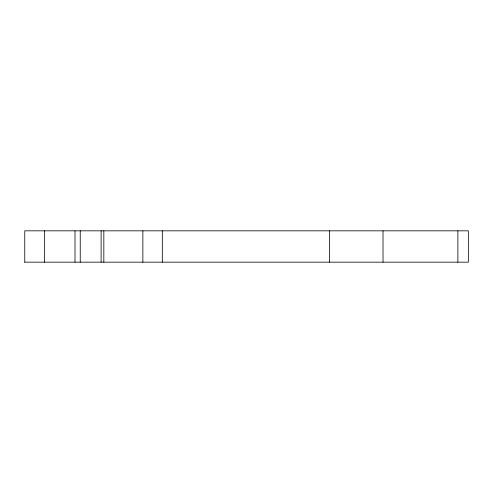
<?xml version="1.0" encoding="UTF-8"?>
<svg xmlns="http://www.w3.org/2000/svg" width="493" height="493" viewBox="0 0 493 493"><rect width="100%" height="100%" fill="white"/><g stroke="black" fill="none" stroke-linecap="round" stroke-linejoin="round"><path stroke-width="0.74" d="M24.65 262.165L468.35 262.165L468.35 230.835L24.767 230.835L24.767 262.165M457.88 230.835L457.88 262.165M383.024 230.835L383.024 262.165M329.386 230.835L329.386 262.165M162.32 230.835L162.32 262.165M142.859 230.835L142.859 262.165M103.832 230.835L103.832 262.165M101.12 230.835L101.12 262.165M80.236 230.835L80.236 262.165M75.016 230.835L75.016 262.165M44.623 230.835L44.623 262.165"/></g></svg>
